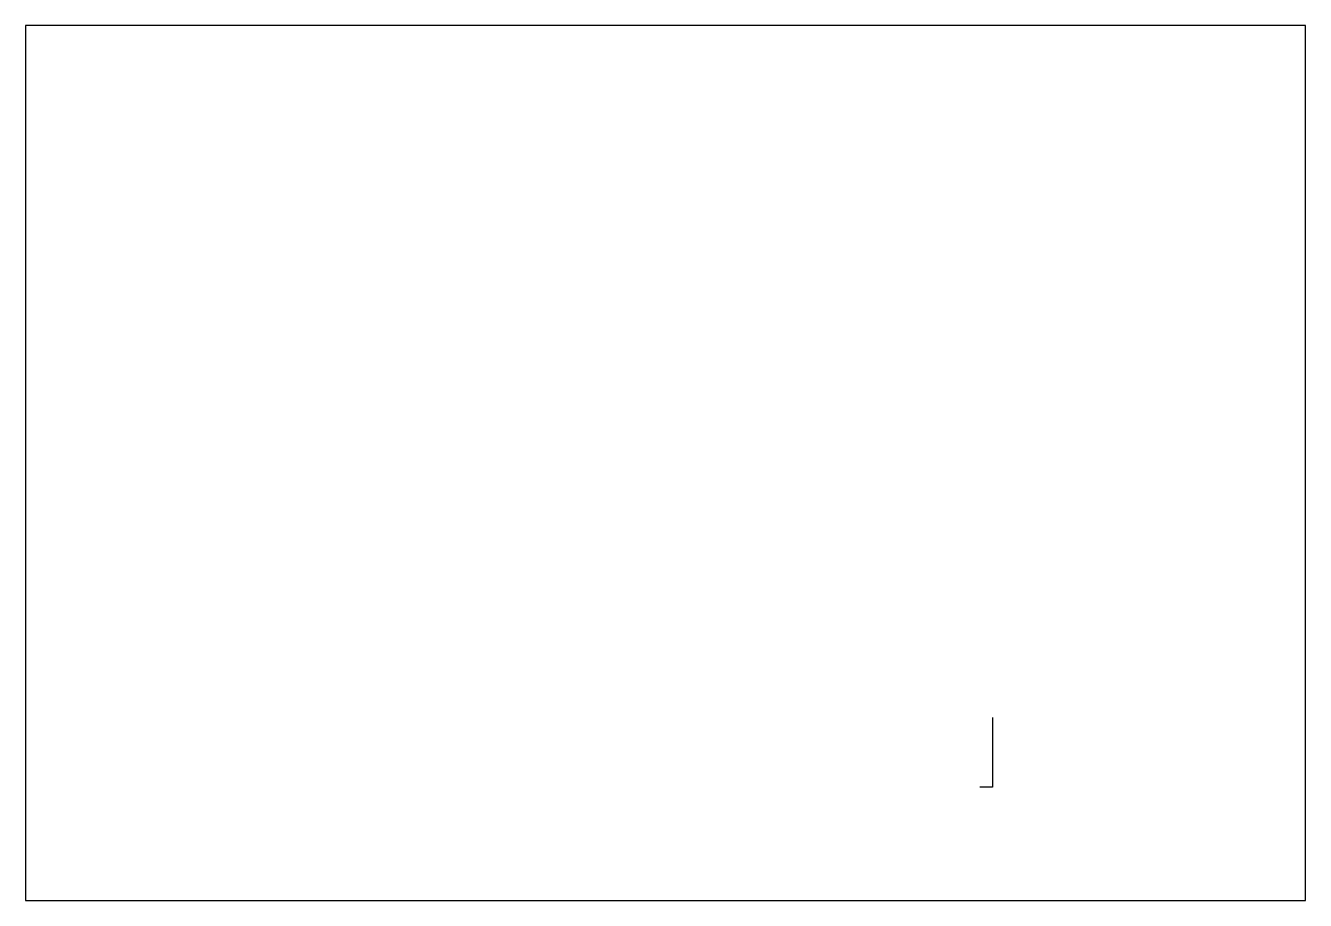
# Model space of a CAD drawing. Header units: millimetres. Extents: x -198 to 96, y -95 to 106.
import ezdxf

# ---------------------------------------------------------------- set-up
doc = ezdxf.new("R2010")
doc.units = ezdxf.units.MM
doc.layers.get('0').update_dxf_attribs({"linetype": 'CONTINUOUS'})

msp = doc.modelspace()

# ---------------------------------------------------------------- linework, layer by layer
for p, q in [((23.87, -52.8), (23.87, -68.8)), ((23.87, -68.8), (21, -68.8))]:
    msp.add_line(p, q)
msp.add_lwpolyline([(95.75, 106.2), (-198.25, 106.2), (-198.25, -94.8), (95.75, -94.8)], close=True)

doc.saveas('drawing.dxf')
